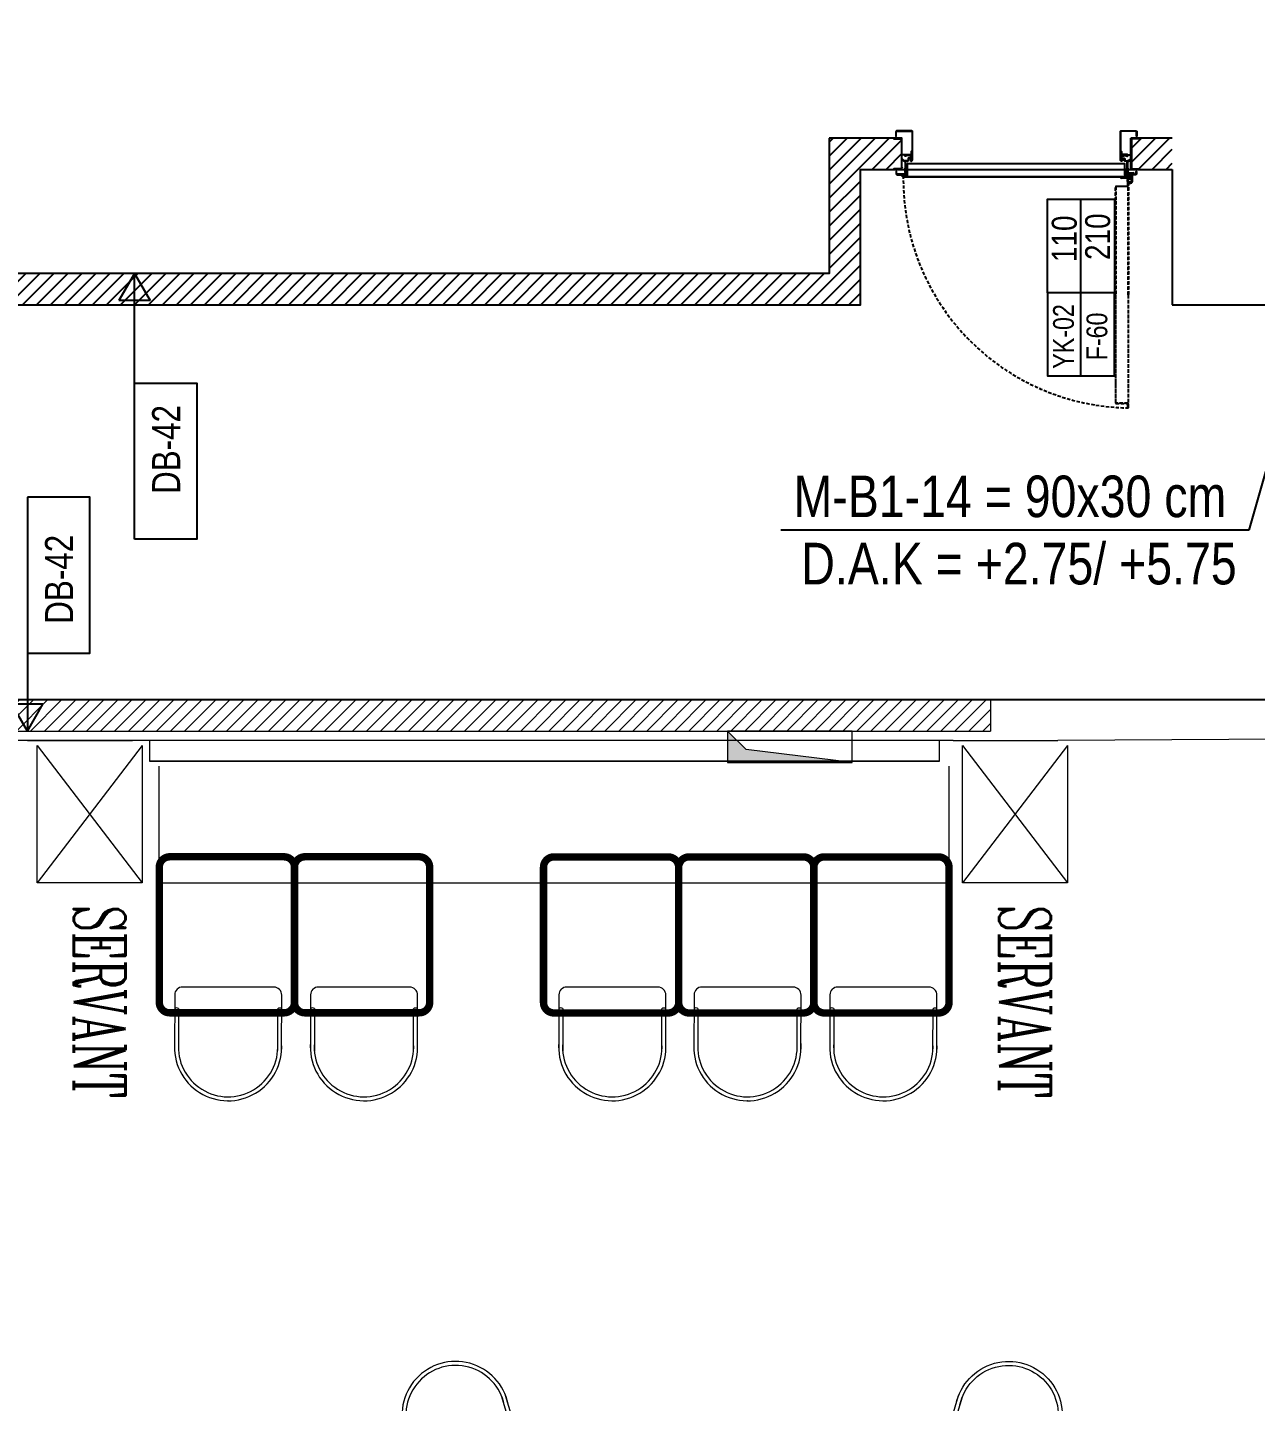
# Model space of a CAD drawing. Header units: centimetres. Extents: x -72470 to -43129, y -18750 to -16337.
# Drawn here: x -71870 to -71280, y -16999 to -16339 of the extents above; entities that cross this region are included whole.
import ezdxf
from ezdxf.enums import TextEntityAlignment as Align

# ---------------------------------------------------------------- set-up
doc = ezdxf.new("R2010")
doc.units = ezdxf.units.CM
doc.header["$MEASUREMENT"] = 0
doc.linetypes.add('11-021_3001-BLOK_B_ZEMIN_KAT$0$HIDDEN2', pattern=[4.7625, 3.175, -1.5875])
doc.linetypes.add('DUZ', pattern=[0])
doc.layers.get('0').update_dxf_attribs({"linetype": 'DUZ', "lineweight": 0})
doc.layers.get('Defpoints').update_dxf_attribs({"lineweight": 0})
doc.layers.add('11-021_3001-BLOK_B_ZEMIN_KAT$0$2DALANNET', color=1, linetype='Continuous', plot=False)
for name, color, linetype in [('11-021_3001-BLOK_B_ZEMIN_KAT$0$2DDUVAR', 3, 'Continuous'), ('11-021_3001-BLOK_B_ZEMIN_KAT$0$2DKAPI', 180, 'Continuous'), ('11-021_3001-BLOK_B_ZEMIN_KAT$0$2DKAPIPOZU', 162, 'Continuous'), ('11-021_3001-BLOK_B_ZEMIN_KAT$0$2DMAHALPOZU', 6, 'Continuous'), ('11-021_3001-BLOK_B_ZEMIN_KAT$0$2DPOZ DUVAR', 144, 'Continuous'), ('11-021_3001-BLOK_B_ZEMIN_KAT$0$2DTARAMA-DUVAR', 250, 'Continuous'), ('11-021_3001-BLOK_B_ZEMIN_KAT$0$2DTARAMA1', 253, 'Continuous'), ('11-021_3001-BLOK_B_ZEMIN_KAT$0$2DYAZI1', 212, 'Continuous'), ('11-021_500-BLOK B-str_zemin_kat$0$2DTARAMA1', 253, 'Continuous')]:
    doc.layers.add(name, color=color, linetype=linetype)
doc.layers.add('Auto-Tefris', color=32, linetype='Continuous', lineweight=18)
doc.layers.add('TEFRIS', color=30, linetype='Continuous', lineweight=9)
doc.styles.add('11-021_3001-BLOK_B_ZEMIN_KAT$0$ARIAL', font='arial.ttf', dxfattribs={"width": 0.8})
doc.styles.add('11-021_3001-BLOK_B_ZEMIN_KAT$0$OLCU', font='arial.ttf', dxfattribs={"width": 0.8})
doc.styles.add('11-021_3001-BLOK_B_ZEMIN_KAT$0$yazi', font='calibri.ttf', dxfattribs={"width": 0.6})
doc.styles.add('ROMANS', font='romanc.shx', dxfattribs={"width": 0.75, "height": 0.003})
doc.dimstyles.new('11-021_3001-BLOK_B_ZEMIN_KAT$0$DIM100', dxfattribs={"dimscale": 90, "dimtxt": 0.25, "dimasz": 0.005, "dimexe": 0.04, "dimexo": 0.1, "dimgap": 0.05, "dimtad": 1, "dimrnd": 0.5, "dimdsep": 46, "dimtxsty": '11-021_3001-BLOK_B_ZEMIN_KAT$0$OLCU', "dimblk": '11-021_3001-BLOK_B_ZEMIN_KAT$0$WDIM', "dimcen": 0.09, "dimse1": 1, "dimse2": 1, "dimclrd": 256, "dimclre": 256, "dimclrt": 6, "dimadec": 0, "dimazin": 0, "dimtfac": 1, "dimtix": 1, "dimtmove": 1, "dimatfit": 2, "dimldrblk": '11-021_3001-BLOK_B_ZEMIN_KAT$0$WDIM', "dimfxl": 1, "dimtolj": 1, "dimarcsym": 0})
pattern_1 = [(45, (-64549.759, -17951.807), (-3.367596, 3.367596), [])]

# ---------------------------------------------------------------- blocks, each defined once
blk = doc.blocks.new('11-021_3001-BLOK_B_ZEMIN_KAT$0$KT-110')
blk.add_line((108.39, 2.5), (108.4, 2.5))
at = {"layer": '11-021_3001-BLOK_B_ZEMIN_KAT$0$2DKAPI'}
for p, q in [((-1.66, 2.3), (-1.66, 2.1)), ((-1.36, 2.3), (-1.36, 2.1)), ((1.09, 1.95), (-1.21, 1.95)), ((1.09, 1.65), (-1.21, 1.65)), ((-1.03, 1.95), (-1.03, 2.3)), ((1.09, 1.95), (1.73, 1.95)), ((1.2, 1.5), (1.2, -0.55)), ((1.5, 1.5), (1.5, -0.55)), ((108.5, 1.5), (108.5, -0.55)), ((1.5, -0.55), (1.2, -0.55)), ((1.7, -7), (0.05, -7)), ((108.3, -7), (109.95, -7))]:
    blk.add_line(p, q, dxfattribs=at)
at = {"layer": '11-021_3001-BLOK_B_ZEMIN_KAT$0$2DKAPI', "lineweight": -2}
for p, q in [((-0.9, 5.3), (-0.9, 2.5)), ((-0.4, 5.3), (-0.4, 2.5)), ((-0.23, 4.16), (0.01, 4.6)), ((0.16, 4.02), (2.09, 3.66)), ((0.6, 3.55), (0.6, 2.7)), ((0.7, 3.65), (109.6, 3.65)), ((0.7, 3.55), (109.6, 3.55)), ((0.7, 3.55), (0.7, 2.7)), ((0.7, 2.7), (2.7, 2.7)), ((0.7, 2.6), (2.8, 2.6)), ((0.8, 2.85), (2.8, 2.85)), ((0.8, 2.85), (0.8, 2.75)), ((0.8, 2.75), (2.8, 2.75)), ((1.26, 4.32), (2.11, 4.16)), ((2.21, 4.15), (4.4, 4.15)), ((2.55, 2.6), (2.8, 2.37)), ((2.7, 2.7), (2.7, 2.6)), ((2.8, 2.75), (2.8, -2.65)), ((2.9, 2.75), (2.9, -2.65)), ((107.4, 2.75), (107.4, -2.65)), ((107.5, 2.85), (109.5, 2.85)), ((107.5, 2.75), (109.5, 2.75)), ((107.5, 2.75), (107.5, -2.65)), ((107.5, 2.6), (109.6, 2.6)), ((107.5, 2.42), (107.68, 2.6)), ((107.6, 2.7), (109.6, 2.7)), ((107.6, 2.7), (107.6, 2.6)), ((109.5, 2.85), (109.5, 2.75)), ((109.6, 3.55), (109.6, 2.7)), ((109.7, 3.55), (109.7, 2.7)), ((2.9, -2.65), (107.4, -2.65)), ((2.9, -2.75), (107.4, -2.75)), ((4.85, -8.5), (4.85, -4.45)), ((105.15, -8.5), (105.15, -4.45))]:
    blk.add_line(p, q, dxfattribs=at)
at = {"layer": '11-021_3001-BLOK_B_ZEMIN_KAT$0$2DKAPI'}
for points in [[(0, -15), (-4, -15), (-4, -14.7), (-1, -14.7), (-0.3, -14.7), (-0.3, -0.3), (-4, -0.3), (-4, 0), (0, 0)], [(1.7, 1.58), (1.88, 1.58), (1.88, -0.42), (1.7, -0.42)], [(108.12, 1.58), (108.3, 1.58), (108.3, -0.42), (108.12, -0.42)], [(110, -15), (114, -15), (114, -14.7), (111, -14.7), (110.3, -14.7), (110.3, -0.3), (114, -0.3), (114, 0), (110, 0)]]:
    blk.add_lwpolyline(points, close=True, dxfattribs=at)
at = {"layer": '11-021_3001-BLOK_B_ZEMIN_KAT$0$2DKAPI', "lineweight": -2}
for points in [[(3.1, -4.4), (3.1, -5.1, 0.414214), (3.3, -5.3), (4.1, -5.3, 0.494565), (4.29, -5.05), (4.29, -5.05), (4.11, -4.38, -1.142909), (4.7, -4.3), (4.7, -6.6, -0.414214), (4.3, -7), (1.7, -7), (1.7, -6.8), (4.3, -6.8, 0.414214), (4.5, -6.6), (4.5, -4.3, 1.142909), (4.3, -4.33), (4.49, -4.99, -0.494565), (4.1, -5.5), (3.3, -5.5, -0.414214), (2.9, -5.1), (2.9, -4.4, 0.414214), (2.7, -4.2), (1.9, -4.2, -0.388473), (1.5, -3.84), (1.51, -3.83), (1.5, -3.83, -0.016382), (1.5, -3.8), (1.5, 1.58, -0.267949), (1.7, 1.93, 0.767327), (1.6, 2.3), (-2.4, 2.3, 0.414214), (-2.6, 2.1), (-2.6, 1), (-2.8, 1), (-2.8, 2.1, -0.414214), (-2.4, 2.5), (1.6, 2.5, -0.767327), (1.8, 1.75, 0.267949), (1.7, 1.58), (1.7, -3.8, 0.414214), (1.9, -4), (2.7, -4, -0.414214)], [(106.9, -4.4), (106.9, -5.1, -0.414214), (106.7, -5.3), (105.9, -5.3, -0.494565), (105.71, -5.05), (105.71, -5.05), (105.89, -4.38, 1.142909), (105.3, -4.3), (105.3, -6.6, 0.414214), (105.7, -7), (108.3, -7), (108.3, -6.8), (105.7, -6.8, -0.414214), (105.5, -6.6), (105.5, -4.3, -1.142909), (105.7, -4.33), (105.51, -4.99, 0.494565), (105.9, -5.5), (106.7, -5.5, 0.414214), (107.1, -5.1), (107.1, -4.4, -0.414214), (107.3, -4.2), (108.1, -4.2, 0.388473), (108.5, -3.84), (108.49, -3.83), (108.5, -3.83, 0.016382), (108.5, -3.8), (108.5, 1.58, 0.267949), (108.3, 1.93, -0.767327), (108.4, 2.3), (112.4, 2.3, -0.414214), (112.6, 2.1), (112.6, 1), (112.8, 1), (112.8, 2.1, 0.414214), (112.4, 2.5), (108.4, 2.5, 0.767327), (108.2, 1.75, -0.267949), (108.3, 1.58), (108.3, -3.8, -0.414214), (108.1, -4), (107.3, -4, 0.414214)], [(5, -18.25, -0.414214), (4.75, -18.5), (-2.65, -18.5, -0.414214), (-2.9, -18.25), (-2.9, -16), (-2.75, -16), (-2.75, -18.25, 0.414214), (-2.65, -18.35), (4.75, -18.35, 0.414214), (4.85, -18.25), (4.85, -8.5, -1), (4.4, -8.5), (4.4, -7.52), (4.55, -7.52), (4.55, -8.5, 1), (4.7, -8.5), (4.7, -4.45, -1), (5, -4.45)], [(105, -18.25, 0.414214), (105.25, -18.5), (112.65, -18.5, 0.414214), (112.9, -18.25), (112.9, -16), (112.75, -16), (112.75, -18.25, -0.414214), (112.65, -18.35), (105.25, -18.35, -0.414214), (105.15, -18.25), (105.15, -8.5, 1), (105.6, -8.5), (105.6, -7.52), (105.45, -7.52), (105.45, -8.5, -1), (105.3, -8.5), (105.3, -4.45, 1), (105, -4.45)]]:
    blk.add_lwpolyline(points, format="xyb", close=True, dxfattribs=at)
at = {"layer": '11-021_3001-BLOK_B_ZEMIN_KAT$0$2DKAPI'}
for points in [[(0.19, -4.89), (0.01, -4.66), (1.32, -3.6), (1.5, -3.83, 0.005789), (1.5, -3.84)], [(4.05, -6.57), (4.02, -6.42), (2.75, -6.65), (1.64, -6.45, 0.465986), (1.35, -6.7), (1.35, -6.9, 0.414214), (1.6, -7.15), (4.45, -7.15, -0.414214), (4.55, -7.25), (4.55, -8.5), (4.7, -8.5), (4.7, -7.25, 0.414214), (4.45, -7), (1.6, -7, -0.414214), (1.5, -6.9), (1.5, -6.7, -0.465987), (1.62, -6.6), (2.75, -6.8)], [(105.95, -6.57), (105.98, -6.42), (107.25, -6.65), (108.36, -6.45, -0.465986), (108.65, -6.7), (108.65, -6.9, -0.414214), (108.4, -7.15), (105.55, -7.15, 0.414214), (105.45, -7.25), (105.45, -8.5), (105.3, -8.5), (105.3, -7.25, -0.414214), (105.55, -7), (108.4, -7, 0.414214), (108.5, -6.9), (108.5, -6.7, 0.465987), (108.38, -6.6), (107.25, -6.8)], [(109.81, -4.89), (109.99, -4.66), (108.68, -3.6), (108.5, -3.83, -0.005789), (108.5, -3.84)]]:
    blk.add_lwpolyline(points, format="xyb", close=True, dxfattribs=at)
at = {"layer": '11-021_3001-BLOK_B_ZEMIN_KAT$0$2DKAPI', "lineweight": -2}
blk.add_circle((0.4, 5.3), 0.8, dxfattribs=at)
at = {"layer": '11-021_3001-BLOK_B_ZEMIN_KAT$0$2DKAPI'}
for centre, radius, start, end in [((-1.21, 2.1), 0.45, 180, 270), ((-1.21, 2.1), 0.15, 180, 270), ((1.05, 1.5), 0.45, 0, 90), ((1.05, 1.5), 0.15, 0, 90), ((0.01, -4.66), 0.3, 270, 308.89453), ((1.51, -3.83), 0.3, 218.89453, 292.02431), ((108.49, -3.83), 0.3, 247.97569, 321.10547), ((109.99, -4.66), 0.3, 231.10547, 270)]:
    blk.add_arc(centre, radius, start, end, dxfattribs=at)
at = {"layer": '11-021_3001-BLOK_B_ZEMIN_KAT$0$2DKAPI', "lineweight": -2}
for centre, radius, start, end in [((0.4, 5.3), 1.3, 232.02013, 180), ((0.7, 3.55), 0.1, 90, 180), ((0.7, 2.7), 0.1, 180, 270), ((2.18, 4.15), 0.5, 259.30413, 270), ((2.21, 4.65), 0.5, 259.19882, 270), ((2.8, 2.75), 0.1, 0, 90), ((4.4, 3.65), 0.5, 0, 90), ((107.5, 2.75), 0.1, 90, 180), ((109.6, 3.55), 0.1, 0, 90), ((109.6, 2.7), 0.1, 270, 0), ((2.9, -2.65), 0.1, 180, 270), ((107.4, -2.65), 0.1, 270, 0)]:
    blk.add_arc(centre, radius, start, end, dxfattribs=at)
at = {"layer": '11-021_3001-BLOK_B_ZEMIN_KAT$0$2DTARAMA1', "linetype": '11-021_3001-BLOK_B_ZEMIN_KAT$0$HIDDEN2', "ltscale": 0.5}
for points in [[(7.25, 60.25), (7.25, 112.33, 0.414214), (7.13, 112.45), (1.4, 112.45, -0.414214), (1.27, 112.58), (1.27, 114.43, -1), (1.29, 114.43), (1.29, 112.58, 1), (1.45, 112.58), (1.45, 114.43, 1), (1.11, 114.43), (1.11, 60.25)], [(1.18, 60.25), (1.18, 114.43, -1), (1.38, 114.43), (1.38, 112.58, -1), (1.36, 112.58), (1.36, 114.43, 1), (1.2, 114.43), (1.2, 112.58, 0.414214), (1.4, 112.38), (7.13, 112.38, -0.414214), (7.18, 112.33), (7.18, 60.25)], [(7.25, 60.25), (7.25, 60.25), (7.25, 8.17, -0.414214), (7.13, 8.05), (1.4, 8.05, 0.414214), (1.27, 7.92), (1.27, 6.07, 1), (1.29, 6.07), (1.29, 7.92, -1), (1.45, 7.92), (1.45, 6.07, -1), (1.11, 6.07), (1.11, 60.25)], [(1.18, 60.25), (1.18, 60.25), (1.18, 6.07, 1), (1.38, 6.07), (1.38, 7.92, 1), (1.36, 7.92), (1.36, 6.07, -1), (1.2, 6.07), (1.2, 7.92, -0.414214), (1.4, 8.12), (7.13, 8.12, 0.414214), (7.18, 8.17), (7.18, 60.25)]]:
    blk.add_lwpolyline(points, format="xyb", dxfattribs=at)
blk.add_arc((-0.55, 4.7), 109.92, 359.04307, 89.04603, dxfattribs=at)
at = {"layer": 'Defpoints'}
blk.add_lwpolyline([(110, -15), (110, 0), (117.8, 0)], dxfattribs=at)
blk = doc.blocks.new('11-021_3001-BLOK_B_ZEMIN_KAT$0$KAPINO')
blk.add_line((-19.02, 11.06), (65.98, 11.06))
for points in [[(20.98, 27.13), (-19.02, 27.13), (-19.02, -5), (20.98, -5)], [(20.98, 27.13), (65.98, 27.13), (65.98, -5), (20.98, -5)]]:
    blk.add_lwpolyline(points, close=True)
at = {"color": 2, "style": '11-021_3001-BLOK_B_ZEMIN_KAT$0$OLCU', "width": 0.8}
for tag, height, p in [('KAP.NO', 10, (-0.03, 19.47)), ('GENISLIK', 12, (46.93, 19.1)), ('YANGIN', 10, (-0.03, 3.4)), ('YUKSEKLIK', 12, (47.93, 3.03))]:
    blk.add_attdef(tag, text='', height=height, dxfattribs=at).set_placement(p, align=Align.MIDDLE_CENTER)
blk = doc.blocks.new('*U21')
for p, q in [((6.56, 0), (-2.1, 5)), ((-2.1, 5), (-2.1, -5)), ((-78.6, 0), (-28.6, 0)), ((-28.6, 0), (6.56, 0)), ((6.56, 0), (-2.1, -5))]:
    blk.add_line(p, q)
blk.add_lwpolyline([(-78.6, 0), (-28.6, 0), (-28.6, 20), (-78.6, 20)], close=True)
at = {"style": '11-021_3001-BLOK_B_ZEMIN_KAT$0$yazi'}
blk.add_attdef('DUVARTIPI', text='', height=9, dxfattribs=at).set_placement((-52.63, 8.31), align=Align.MIDDLE_CENTER)
blk = doc.blocks.new('*U16')
for p, q in [((-3.64, 0), (-12.3, 5)), ((-12.3, 5), (-12.3, -5)), ((-78.6, 0), (-28.6, 0)), ((-28.6, 0), (-3.64, 0)), ((-3.64, 0), (-12.3, -5))]:
    blk.add_line(p, q)
blk.add_lwpolyline([(-78.6, 0), (-28.6, 0), (-28.6, 20), (-78.6, 20)], close=True)
at = {"style": '11-021_3001-BLOK_B_ZEMIN_KAT$0$yazi'}
blk.add_attdef('DUVARTIPI', text='', height=9, dxfattribs=at).set_placement((-52.63, 8.31), align=Align.MIDDLE_CENTER)
blk = doc.blocks.new('11-021_3001-BLOK_B_ZEMIN_KAT$0$_Dot')
at = {"color": 0, "linetype": 'ByBlock', "lineweight": -2}
blk.add_line((-0.5, 0), (-1, 0), dxfattribs=at)
at = {"color": 0, "linetype": 'ByBlock', "const_width": 0.5}
blk.add_lwpolyline([(-0.25, 0, 1), (0.25, 0, 1)], format="xyb", close=True, dxfattribs=at)
blk = doc.blocks.new('11-021_3001-BLOK_B_ZEMIN_KAT$0$WDIM')
for p, q in [((0, -20), (0, 20)), ((-7.07, -7.07), (7.07, 7.07)), ((-15, 0), (15, 0))]:
    blk.add_line(p, q)
blk = doc.blocks.new('RT2')
at = {"layer": 'Auto-Tefris'}
for p, q in [((142.89, -17093.63), (114.98, -17118.61)), ((190.59, -17139.05), (150.31, -17094.04)), ((137.92, -17101.6), (116.81, -17120.49)), ((162.74, -17171.03), (190.18, -17146.47)), ((161.05, -17169.01), (181.71, -17150.52)), ((114.32, -17166.72), (114.35, -17166.76)), ((114.35, -17166.76), (114.32, -17166.72))]:
    blk.add_line(p, q, dxfattribs=at)
for centre, radius, start, end in [((146.39, -17097.54), 5.25, 41.83107, 131.83107), ((131.48, -17105.6), 2.58, 11.21615, 72.44598), ((135.4, -17102.1), 2.58, 11.21615, 72.44598), ((140.83, -17143.03), 35.56, 127.02225, 315.62583), ((140.83, -17143.03), 32.93, 127.02225, 315.62583), ((186.68, -17142.55), 5.25, 311.83107, 41.83107), ((177.02, -17156.48), 2.58, 11.21615, 72.44598), ((180.94, -17152.98), 2.58, 11.21615, 72.44598)]:
    blk.add_arc(centre, radius, start, end, dxfattribs=at)

msp = doc.modelspace()

# ---------------------------------------------------------------- hatches: boundary and pattern name
at = {"layer": '11-021_3001-BLOK_B_ZEMIN_KAT$0$2DTARAMA-DUVAR'}
h = msp.add_hatch(dxfattribs=at)
h.set_pattern_fill('ANSI31', color=256, scale=1.5)
h.set_pattern_definition(pattern_1)
h.paths.add_polyline_path([(-71484.76, -16456.81), (-72312.76, -16456.81), (-72312.76, -16471.81), (-71469.76, -16471.81), (-71469.76, -16406.81), (-71449.46, -16406.81), (-71449.76, -16391.81), (-71484.76, -16391.81)])
h = msp.add_hatch(dxfattribs=at)
h.set_pattern_fill('ANSI31', color=256, scale=1.5)
h.set_pattern_definition(pattern_1)
h.paths.add_polyline_path([(-71339.76, -16406.81), (-71319.76, -16406.81), (-71319.76, -16391.81), (-71339.76, -16391.81)])
at = {"layer": '11-021_500-BLOK B-str_zemin_kat$0$2DTARAMA1'}
h = msp.add_hatch(dxfattribs=at)
h.set_pattern_fill('ANSI33', color=256, scale=100)
h.set_pattern_definition([(45, (-428811.097, -192582.577), (-17.6776695, 17.6776695), []), (45, (-428793.42, -192582.577), (-17.6776695, 17.6776695), [12.5, -6.25])])
edge = h.paths.add_edge_path()
edge.add_arc((-68749.76, -17111.81), 40, 0, 360)
edge = h.paths.add_edge_path()
edge.add_arc((-69589.76, -17111.81), 40, 0, 360)
edge = h.paths.add_edge_path()
edge.add_arc((-70429.76, -17111.81), 40, 0, 360)
edge = h.paths.add_edge_path()
edge.add_arc((-71269.76, -17111.81), 40, 0, 360)
h.paths.add_polyline_path([(-70137.29, -16946.14), (-69963.53, -16946.14), (-69963.53, -16900.19), (-70137.29, -16900.19)], flags=9)
h.paths.add_polyline_path([(-69284.08, -16946.17), (-69110.31, -16946.17), (-69110.31, -16900.19), (-69284.08, -16900.19)], flags=9)
h.paths.add_polyline_path([(-70977.29, -16946.17), (-70822.17, -16946.17), (-70822.17, -16900.19), (-70977.29, -16900.19)], flags=9)
edge = h.paths.add_edge_path()
edge.add_arc((-72109.76, -17111.81), 40, 0, 360)
edge = h.paths.add_edge_path()
edge.add_arc((-70429.76, -17951.81), 40, 0, 360)
edge = h.paths.add_edge_path()
edge.add_arc((-69589.76, -17951.81), 40, 0, 360)
edge = h.paths.add_edge_path()
edge.add_arc((-68749.76, -17951.81), 40, 0, 360)
at = {"layer": 'TEFRIS', "linetype": 'Continuous'}
h = msp.add_hatch(dxfattribs=at)
h.set_pattern_fill('ANSI31', color=0, scale=1.5)
h.set_pattern_definition(pattern_1)
h.paths.add_polyline_path([(-71407.26, -16661.81), (-72312.76, -16661.81), (-72312.76, -16676.81), (-71407.26, -16676.81)])
h = msp.add_hatch(color=0, dxfattribs=at)
h.dxf.hatch_style = 1
h.paths.add_polyline_path([(-71533.74, -16676.81), (-71533.74, -16691.81), (-71473.74, -16691.81), (-71524.64, -16685.6)])

# ---------------------------------------------------------------- linework, layer by layer
at = {"layer": '11-021_3001-BLOK_B_ZEMIN_KAT$0$2DALANNET'}
msp.add_lwpolyline([(-72349.76, -16471.81), (-71469.76, -16471.81), (-71469.76, -16406.81), (-71319.76, -16406.81), (-71319.76, -16471.82), (-67379.76, -16471.81), (-67379.76, -16501.81), (-66237.26, -16501.81), (-66237.26, -17951.87), (-66457.05, -17951.87), (-66457.05, -16661.81), (-72349.76, -16661.81)], close=True, dxfattribs=at)
at = {"layer": '11-021_3001-BLOK_B_ZEMIN_KAT$0$2DDUVAR', "ltscale": 0.0001}
for points in [[(-71484.76, -16391.81), (-71484.76, -16456.81), (-72312.76, -16456.81), (-72312.76, -16471.81), (-71469.76, -16471.81), (-71469.76, -16406.81), (-71449.76, -16406.81), (-71449.76, -16391.81), (-71484.76, -16391.81)], [(-71319.76, -16391.81), (-71339.76, -16391.81)], [(-71339.76, -16406.81), (-71319.76, -16406.81)]]:
    msp.add_lwpolyline(points, dxfattribs=at)
at = {"layer": '11-021_3001-BLOK_B_ZEMIN_KAT$0$2DDUVAR'}
msp.add_lwpolyline([(-71339.76, -16391.81), (-71339.76, -16406.81)], dxfattribs=at)
at = {"layer": 'TEFRIS', "color": 0, "linetype": 'Continuous'}
for p, q in [((-70672.81, -16676.81), (-71374.75, -16681.31)), ((-71425.2, -16681.31), (-72264.8, -16681.31)), ((-71870.23, -16681.31), (-71819.78, -16681.31)), ((-71870.23, -16681.31), (-71819.78, -16681.31)), ((-71865.68, -16749.71), (-71865.68, -16683.71)), ((-71815.23, -16683.71), (-71865.68, -16749.71)), ((-71865.68, -16683.71), (-71815.23, -16749.71)), ((-71815.23, -16683.71), (-71865.68, -16749.71)), ((-71865.68, -16683.71), (-71815.23, -16749.71)), ((-71815.23, -16683.71), (-71865.68, -16749.71)), ((-71865.68, -16683.71), (-71815.23, -16749.71)), ((-71865.68, -16749.71), (-71865.68, -16683.71)), ((-71815.23, -16683.71), (-71815.23, -16749.71)), ((-71815.23, -16683.71), (-71815.23, -16749.71)), ((-71815.23, -16683.71), (-71815.23, -16749.71)), ((-71811.65, -16681.31), (-71811.65, -16691.31)), ((-71431.65, -16691.31), (-71431.65, -16681.31)), ((-71425.2, -16681.31), (-71374.75, -16681.31)), ((-71420.65, -16749.71), (-71420.65, -16683.71)), ((-71370.2, -16683.71), (-71420.65, -16749.71)), ((-71420.65, -16683.71), (-71370.2, -16749.71)), ((-71370.2, -16683.71), (-71420.65, -16749.71)), ((-71420.65, -16683.71), (-71370.2, -16749.71)), ((-71370.2, -16683.71), (-71370.2, -16749.71)), ((-71370.2, -16683.71), (-71370.2, -16749.71)), ((-71811.65, -16691.31), (-71431.65, -16691.31)), ((-71431.65, -16691.31), (-71811.65, -16691.31)), ((-71807.1, -16693.71), (-71807.1, -16749.71)), ((-71427.1, -16749.71), (-71427.1, -16693.71)), ((-71815.23, -16749.71), (-71865.68, -16749.71)), ((-71815.23, -16749.71), (-71865.68, -16749.71)), ((-71815.23, -16749.71), (-71865.68, -16749.71)), ((-71807.1, -16749.71), (-71427.1, -16749.71)), ((-71370.2, -16749.71), (-71420.65, -16749.71)), ((-71370.2, -16749.71), (-71420.65, -16749.71)), ((-71751.85, -16799.86), (-71795.7, -16799.79)), ((-71686.5, -16799.86), (-71730.35, -16799.79)), ((-71567.09, -16799.86), (-71610.95, -16799.79)), ((-71502.09, -16799.86), (-71545.95, -16799.79)), ((-71436.74, -16799.86), (-71480.59, -16799.79)), ((-71799.52, -16803.6), (-71799.57, -16830.79)), ((-71748.09, -16830.42), (-71748.04, -16803.68)), ((-71734.17, -16803.6), (-71734.21, -16830.79)), ((-71682.73, -16830.42), (-71682.69, -16803.68)), ((-71614.77, -16803.6), (-71614.81, -16830.79)), ((-71563.33, -16830.42), (-71563.29, -16803.68)), ((-71549.77, -16803.6), (-71549.81, -16830.79)), ((-71498.33, -16830.42), (-71498.29, -16803.68)), ((-71484.41, -16803.6), (-71484.46, -16830.79)), ((-71432.98, -16830.42), (-71432.93, -16803.68)), ((-71797.63, -16810.14), (-71797.66, -16830.71)), ((-71749.99, -16830.35), (-71749.96, -16810.22)), ((-71732.27, -16810.14), (-71732.31, -16830.71)), ((-71684.64, -16830.35), (-71684.61, -16810.22)), ((-71612.87, -16810.14), (-71612.9, -16830.71)), ((-71565.24, -16830.35), (-71565.2, -16810.22)), ((-71547.87, -16810.14), (-71547.9, -16830.71)), ((-71500.24, -16830.35), (-71500.2, -16810.22)), ((-71482.52, -16810.14), (-71482.55, -16830.71)), ((-71434.88, -16830.35), (-71434.85, -16810.22)), ((-71773.9, -16854.48), (-71773.86, -16854.48)), ((-71773.86, -16854.48), (-71773.9, -16854.48)), ((-71708.55, -16854.48), (-71708.51, -16854.48)), ((-71708.51, -16854.48), (-71708.55, -16854.48)), ((-71589.14, -16854.48), (-71589.11, -16854.48)), ((-71589.11, -16854.48), (-71589.14, -16854.48)), ((-71524.14, -16854.48), (-71524.11, -16854.48)), ((-71524.11, -16854.48), (-71524.14, -16854.48)), ((-71458.79, -16854.48), (-71458.76, -16854.48)), ((-71458.76, -16854.48), (-71458.79, -16854.48))]:
    msp.add_line(p, q, dxfattribs=at)
for points in [[(-71407.26, -16661.81), (-72312.76, -16661.81), (-72312.76, -16676.81), (-71407.26, -16676.81)], [(-71407.26, -16661.81), (-71407.26, -16676.81)]]:
    msp.add_lwpolyline(points, dxfattribs=at)
for points in [[(-71533.74, -16676.81), (-71533.74, -16691.81), (-71473.74, -16691.81), (-71473.74, -16676.81)], [(-71533.74, -16676.81), (-71533.74, -16691.81), (-71473.74, -16691.81), (-71524.64, -16685.6)]]:
    msp.add_lwpolyline(points, close=True, dxfattribs=at)
at = {"layer": 'TEFRIS', "color": 0, "linetype": 'Continuous', "const_width": 3.56}
for points in [[(-71746.9, -16812.2), (-71801.9, -16812.2, -0.414214), (-71806.9, -16807.2), (-71806.91, -16742.2, -0.414214), (-71801.91, -16737.2), (-71746.91, -16737.2, -0.414214), (-71741.91, -16742.2), (-71741.9, -16807.2, -0.414214)], [(-71681.9, -16812.19), (-71736.9, -16812.2, -0.414214), (-71741.9, -16807.2), (-71741.91, -16742.2, -0.414214), (-71736.91, -16737.2), (-71681.91, -16737.19, -0.414214), (-71676.91, -16742.19), (-71676.9, -16807.19, -0.414214)], [(-71562.15, -16812.26), (-71617.15, -16812.26, -0.414214), (-71622.15, -16807.27), (-71622.15, -16742.27, -0.414214), (-71617.15, -16737.26), (-71562.15, -16737.26, -0.414214), (-71557.15, -16742.26), (-71557.15, -16807.26, -0.414214)], [(-71497.15, -16812.26), (-71552.15, -16812.26, -0.414214), (-71557.15, -16807.27), (-71557.15, -16742.27, -0.414214), (-71552.15, -16737.26), (-71497.15, -16737.26, -0.414214), (-71492.15, -16742.26), (-71492.15, -16807.26, -0.414214)], [(-71432.15, -16812.26), (-71487.15, -16812.26, -0.414214), (-71492.15, -16807.27), (-71492.15, -16742.27, -0.414214), (-71487.15, -16737.26), (-71432.15, -16737.26, -0.414214), (-71427.15, -16742.26), (-71427.15, -16807.26, -0.414214)]]:
    msp.add_lwpolyline(points, format="xyb", close=True, dxfattribs=at)
at = {"layer": 'TEFRIS', "color": 0, "linetype": 'Continuous'}
for centre, radius, start, end in [((-71795.71, -16803.6), 3.81, 89.90738, 179.90738), ((-71751.86, -16803.67), 3.81, 359.90738, 89.90738), ((-71730.36, -16803.6), 3.81, 89.90738, 179.90738), ((-71686.5, -16803.67), 3.81, 359.90738, 89.90738), ((-71610.95, -16803.6), 3.81, 89.90738, 179.90738), ((-71567.1, -16803.67), 3.81, 359.90738, 89.90738), ((-71545.95, -16803.6), 3.81, 89.90738, 179.90738), ((-71502.1, -16803.67), 3.81, 359.90738, 89.90738), ((-71480.6, -16803.6), 3.81, 89.90738, 179.90738), ((-71436.75, -16803.67), 3.81, 359.90738, 89.90738), ((-71798.59, -16815.57), 1.87, 59.29246, 120.52229), ((-71798.58, -16811.75), 1.87, 59.29246, 120.52229), ((-71749.02, -16815.65), 1.87, 59.29246, 120.52229), ((-71749.01, -16811.83), 1.87, 59.29246, 120.52229), ((-71733.24, -16815.57), 1.87, 59.29246, 120.52229), ((-71733.23, -16811.75), 1.87, 59.29246, 120.52229), ((-71683.66, -16811.83), 1.87, 59.29246, 120.52229), ((-71683.66, -16815.65), 1.87, 59.29246, 120.52229), ((-71613.83, -16811.75), 1.87, 59.29246, 120.52229), ((-71613.83, -16815.57), 1.87, 59.29246, 120.52229), ((-71564.26, -16815.65), 1.87, 59.29246, 120.52229), ((-71564.25, -16811.83), 1.87, 59.29246, 120.52229), ((-71548.83, -16811.75), 1.87, 59.29246, 120.52229), ((-71548.83, -16815.57), 1.87, 59.29246, 120.52229), ((-71499.26, -16815.65), 1.87, 59.29246, 120.52229), ((-71499.25, -16811.83), 1.87, 59.29246, 120.52229), ((-71483.48, -16815.57), 1.87, 59.29246, 120.52229), ((-71483.47, -16811.75), 1.87, 59.29246, 120.52229), ((-71433.91, -16815.65), 1.87, 59.29246, 120.52229), ((-71433.9, -16811.83), 1.87, 59.29246, 120.52229), ((-71773.84, -16828.67), 25.81, 175.09856, 3.70214), ((-71773.84, -16828.67), 23.91, 175.09856, 3.70214), ((-71708.49, -16828.67), 25.81, 175.09856, 3.70214), ((-71708.49, -16828.67), 23.91, 175.09856, 3.70214), ((-71589.08, -16828.67), 25.81, 175.09856, 3.70214), ((-71589.08, -16828.67), 23.91, 175.09856, 3.70214), ((-71524.08, -16828.67), 25.81, 175.09856, 3.70214), ((-71524.08, -16828.67), 23.91, 175.09856, 3.70214), ((-71458.73, -16828.67), 25.81, 175.09856, 3.70214), ((-71458.73, -16828.67), 23.91, 175.09856, 3.70214)]:
    msp.add_arc(centre, radius, start, end, dxfattribs=at)

# ---------------------------------------------------------------- block references
at = {"layer": '11-021_3001-BLOK_B_ZEMIN_KAT$0$2DKAPI', "rotation": 180.0005120878193}
msp.add_blockref('11-021_3001-BLOK_B_ZEMIN_KAT$0$KT-110', (-71339.76, -16406.81), dxfattribs=at)
at = {"layer": '11-021_3001-BLOK_B_ZEMIN_KAT$0$2DKAPIPOZU', "rotation": 90}
msp.add_blockref('11-021_3001-BLOK_B_ZEMIN_KAT$0$KAPINO', (-71352.64, -16487.05), dxfattribs=at).add_auto_attribs({'KAP.NO': 'YK-02', 'GENISLIK': '110', 'YUKSEKLIK': '210', 'YANGIN': 'F-60'})
at = {"layer": '11-021_3001-BLOK_B_ZEMIN_KAT$0$2DPOZ DUVAR'}
ref = msp.add_blockref('*U21', (-71818.86, -16466.65), dxfattribs=dict(at, xscale=-1.5, yscale=1.5, zscale=1.5, rotation=270))
ref.add_attrib('DUVARTIPI', 'DB-42', dxfattribs={"layer": '0', "height": 13.5, "rotation": 90, "style": '11-021_3001-BLOK_B_ZEMIN_KAT$0$ARIAL', "width": 0.8}).set_placement((-71803.62, -16541.41), align=Align.MIDDLE_CENTER)
ref = msp.add_blockref('*U16', (-71870.36, -16682.27), dxfattribs=dict(at, xscale=1.5, yscale=1.5, zscale=1.5, rotation=270))
ref.add_attrib('DUVARTIPI', 'DB-42', dxfattribs={"layer": '0', "height": 13.5, "rotation": 90, "style": '11-021_3001-BLOK_B_ZEMIN_KAT$0$ARIAL', "width": 0.8}).set_placement((-71855.12, -16603.81), align=Align.MIDDLE_CENTER)
at = {"layer": 'TEFRIS', "color": 0, "linetype": 'Continuous', "yscale": 0.7260000000000009, "zscale": 0.7260000000000009}
for p, xscale, rotation in [((-60367.15, -22228.74), 0.7260000000000009, 244.7163464174161), ((-82695.75, -22228.74), -0.7260000000000009, 115.2836535825839)]:
    msp.add_blockref('RT2', p, dxfattribs=dict(at, xscale=xscale, rotation=rotation))

# ---------------------------------------------------------------- texts
at = {"layer": '11-021_3001-BLOK_B_ZEMIN_KAT$0$2DYAZI1', "style": '11-021_3001-BLOK_B_ZEMIN_KAT$0$OLCU', "width": 0.8}
for s, p in [('M-B1-14 = 90x30 cm', (-71501.89, -16573.94)), ('D.A.K = +2.75/ +5.75', (-71498.16, -16606.26))]:
    msp.add_text(s, height=20, dxfattribs=at).set_placement(p)
at = {"layer": 'TEFRIS', "color": 0, "linetype": 'Continuous', "style": 'ROMANS', "width": 0.6}
for p in [(-71848.07, -16760.44), (-71848.07, -16760.44), (-71403.05, -16760.44)]:
    msp.add_text('SERVANT', height=24.881, rotation=270, dxfattribs=at).set_placement(p)

# ---------------------------------------------------------------- leaders
at = {"layer": '11-021_3001-BLOK_B_ZEMIN_KAT$0$2DMAHALPOZU'}
msp.add_leader([(-71214.76, -16340.81), (-71283.05, -16580.15), (-71508, -16580.15)], dimstyle='11-021_3001-BLOK_B_ZEMIN_KAT$0$DIM100', override={"dimasz": 0.05, "dimldrblk": '11-021_3001-BLOK_B_ZEMIN_KAT$0$_Dot', "dimfxl": 0.2, "dimarcsym": 2}, dxfattribs=at)

doc.saveas('drawing.dxf')
